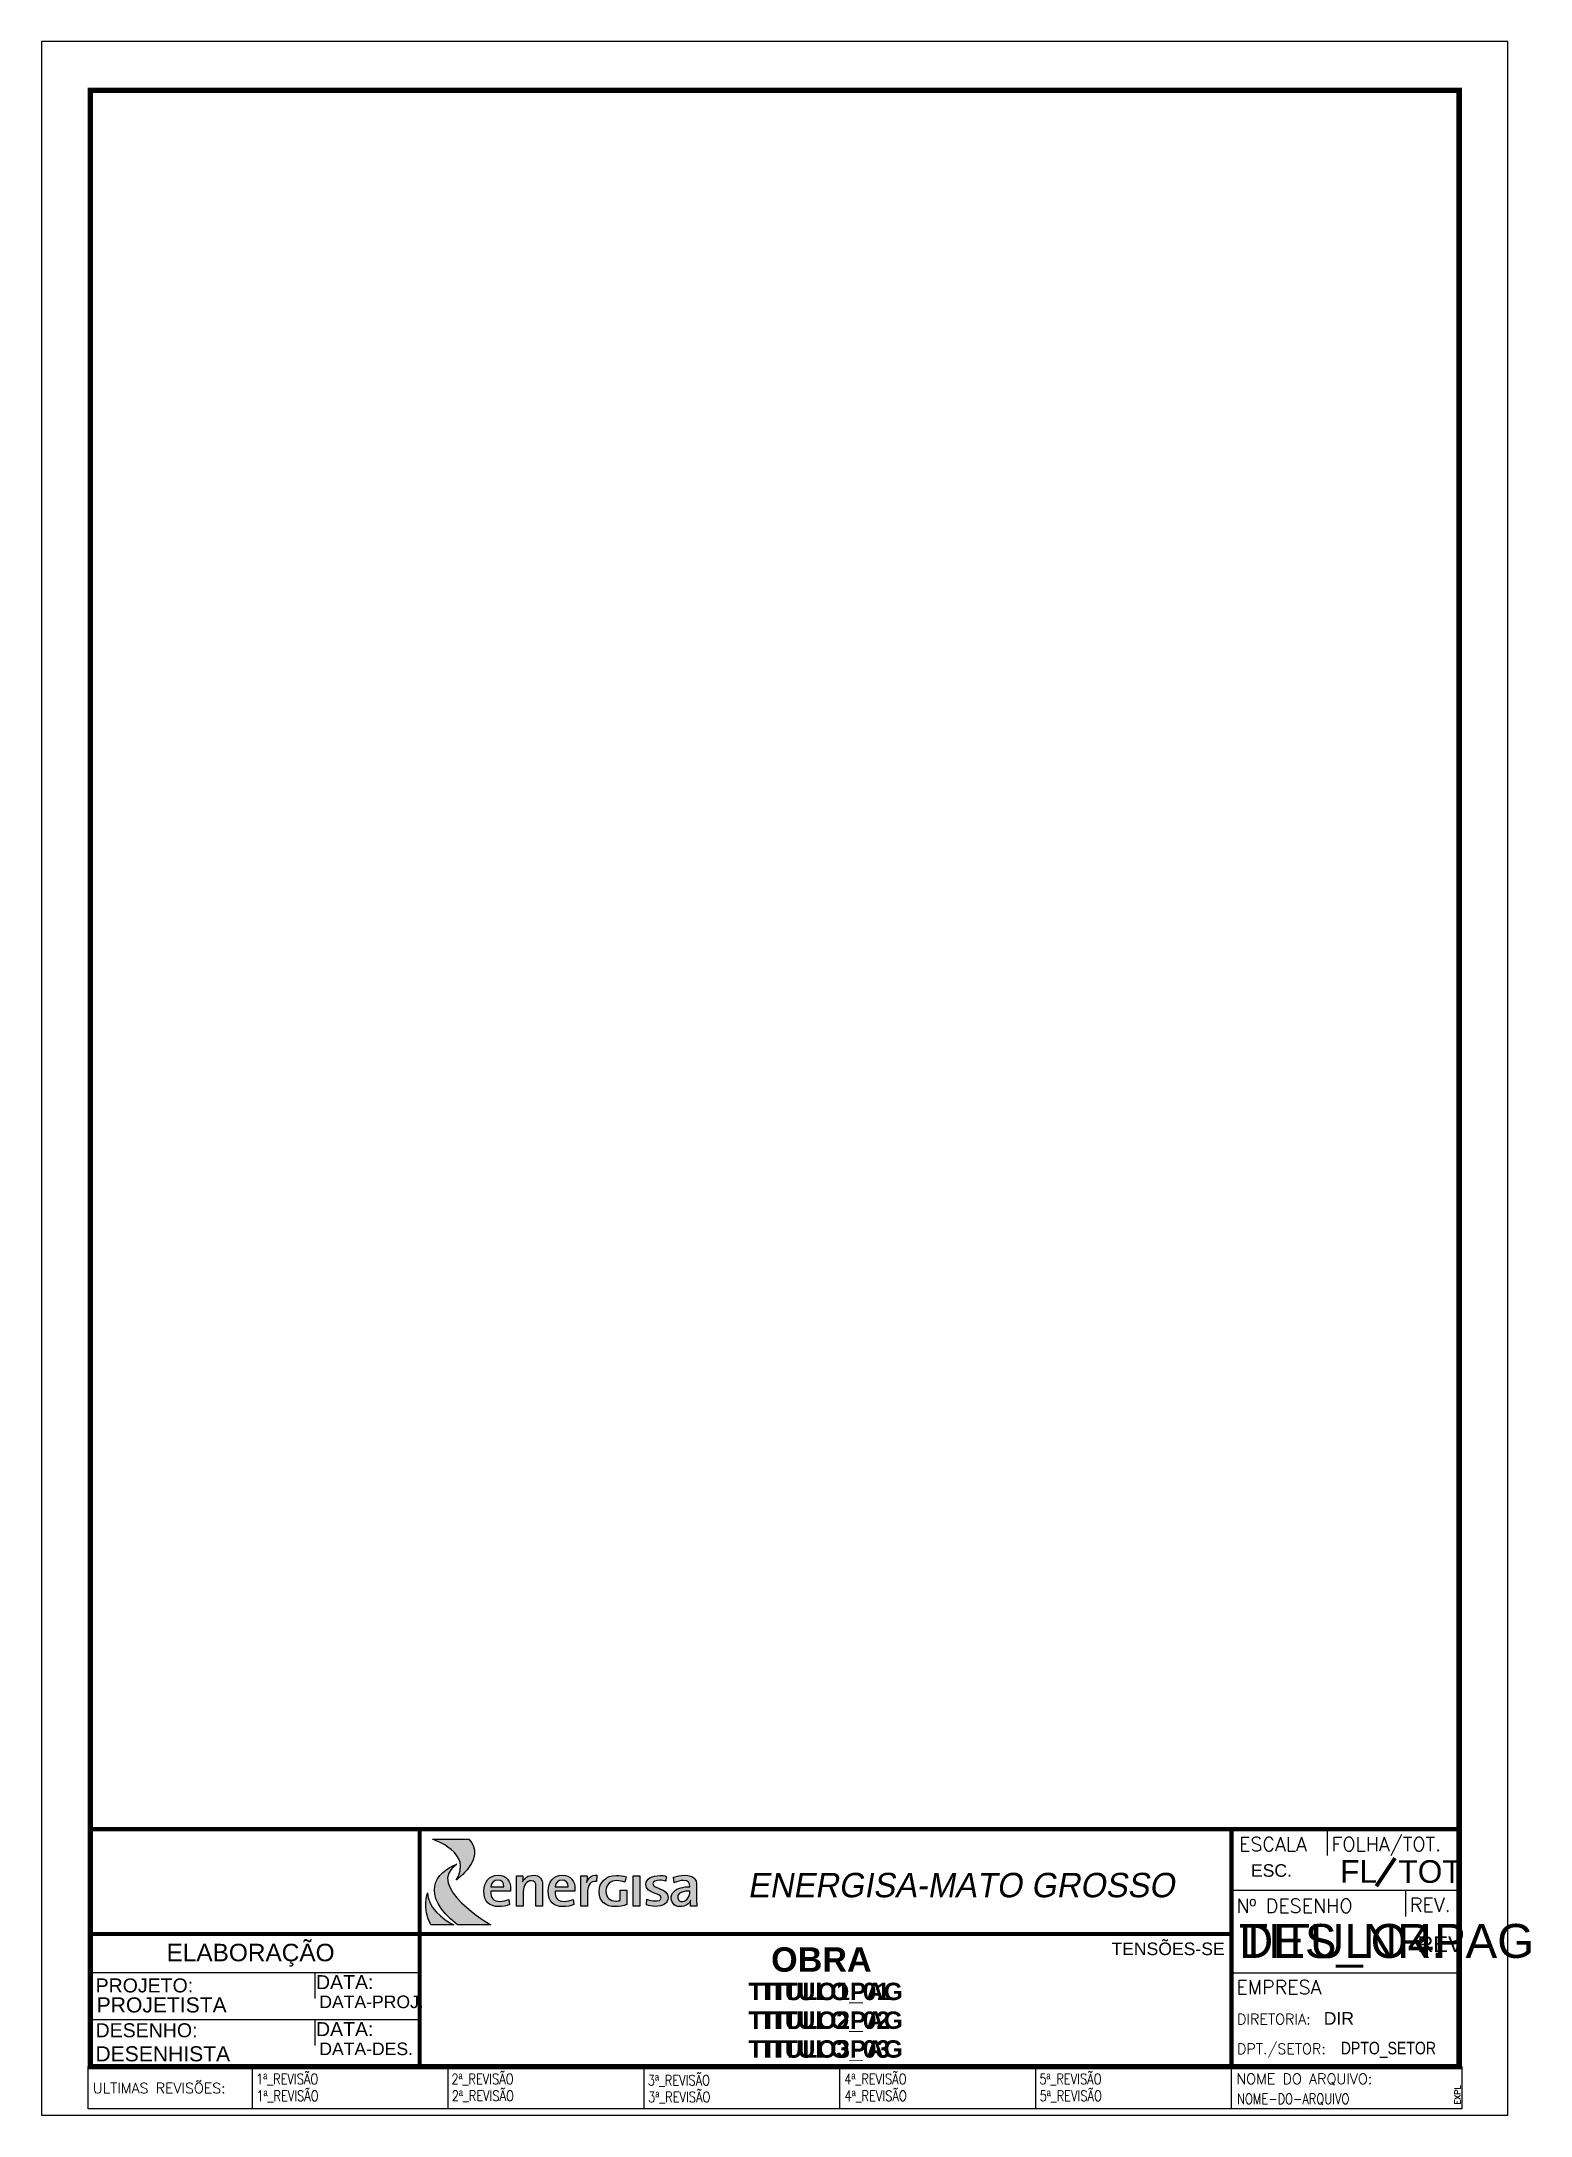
# Model space of a CAD drawing. Header units: millimetres. Extents: x 2398 to 2611, y 881 to 1178.
import ezdxf
from ezdxf.enums import TextEntityAlignment as Align

# ---------------------------------------------------------------- set-up
doc = ezdxf.new("R2010")
doc.units = ezdxf.units.MM
doc.layers.add('-1', color=7, linetype='Continuous')
doc.layers.add('1', color=7, linetype='Continuous')
doc.styles.add('ARIAL', font='arial.ttf')
doc.styles.add('FMT-FONTE-REDE', font='', dxfattribs={"oblique": 10})
doc.styles.add('NOME', font='swissi.ttf')
doc.styles.add('ROMANS', font='romans')
doc.styles.add('SANSSERIFBOLD', font='sasb____.pfb')
doc.styles.get('FMT-FONTE-REDE').set_extended_font_data('FrutigerExt-Bol')

msp = doc.modelspace()

# ---------------------------------------------------------------- hatches: boundary and pattern name
at = {"true_color": 0x0099cc}
h = msp.add_hatch(color=142, dxfattribs=at)
edge = h.paths.add_edge_path()
edge.add_spline(control_points=[(2459.27, 920.7), (2456.44, 920.7), (2454.05, 920.7), (2454.05, 920.7), (2454.05, 920.7), (2454.05, 920.7), (2460.03, 918.78), (2457.43, 914.87), (2457.43, 914.87), (2457.43, 914.87), (2461.86, 917.9), (2459.27, 920.7)], knot_values=[0, 0, 0, 0, 0.25, 0.25, 0.25, 0.2501, 0.5, 0.5, 0.5, 0.5001, 1, 1, 1, 1], degree=3, periodic=0)
at = {"true_color": 0xff7f00}
h = msp.add_hatch(color=30, dxfattribs=at)
edge = h.paths.add_edge_path()
edge.add_spline(control_points=[(2457.52, 917.15), (2454.57, 915.96), (2452.05, 912.85), (2457.65, 908.45), (2457.65, 908.45), (2457.65, 908.45), (2462.41, 908.45), (2462.41, 908.45), (2462.41, 908.45), (2462.41, 908.45), (2452.82, 913.97), (2457.52, 917.15)], knot_values=[0, 0, 0, 0, 0.25, 0.25, 0.25, 0.2501, 0.5, 0.5, 0.5, 0.5001, 1, 1, 1, 1], degree=3, periodic=0)
at = {"true_color": 0x0099cc}
h = msp.add_hatch(color=142, dxfattribs=at)
edge = h.paths.add_edge_path()
edge.add_spline(control_points=[(2463.44, 915.55), (2462.15, 915.55), (2461.42, 914.57), (2461.42, 913.27), (2461.42, 913.27), (2461.42, 911.75), (2462.17, 911.06), (2463.55, 911.06), (2463.55, 911.06), (2464.09, 911.06), (2464.64, 911.15), (2465.08, 911.34), (2465.08, 911.34), (2465.08, 911.34), (2464.99, 912.07), (2464.99, 912.07), (2464.99, 912.07), (2464.63, 911.9), (2464.16, 911.8), (2463.7, 911.8), (2463.7, 911.8), (2462.82, 911.8), (2462.37, 912.25), (2462.39, 913.25), (2462.39, 913.25), (2462.39, 913.25), (2465.22, 913.25), (2465.22, 913.25), (2465.22, 913.25), (2465.23, 913.41), (2465.24, 913.56), (2465.24, 913.68), (2465.24, 913.68), (2465.24, 914.7), (2464.7, 915.55), (2463.44, 915.55)], knot_values=[0, 0, 0, 0, 0.1, 0.1, 0.1, 0.1001, 0.2, 0.2, 0.2, 0.2001, 0.3, 0.3, 0.3, 0.3001, 0.4, 0.4, 0.4, 0.4001, 0.5, 0.5, 0.5, 0.5001, 0.6, 0.6, 0.6, 0.6001, 0.7, 0.7, 0.7, 0.7001, 0.8, 0.8, 0.8, 0.8001, 1, 1, 1, 1], degree=3, periodic=0)
edge = h.paths.add_edge_path(flags=16)
edge.add_spline(control_points=[(2462.41, 913.9), (2462.49, 914.48), (2462.87, 914.86), (2463.4, 914.86), (2463.4, 914.86), (2463.96, 914.86), (2464.31, 914.49), (2464.29, 913.9), (2464.29, 913.9), (2464.29, 913.9), (2462.41, 913.9), (2462.41, 913.9)], knot_values=[0, 0, 0, 0, 0.25, 0.25, 0.25, 0.2501, 0.5, 0.5, 0.5, 0.5001, 1, 1, 1, 1], degree=3, periodic=0)
h = msp.add_hatch(color=142, dxfattribs=at)
edge = h.paths.add_edge_path()
edge.add_spline(control_points=[(2468.49, 915.55), (2467.74, 915.55), (2467.21, 915.16), (2466.95, 914.61), (2466.95, 914.61), (2466.95, 914.61), (2466.94, 914.62), (2466.94, 914.62), (2466.94, 914.62), (2466.99, 914.86), (2467, 915.23), (2467, 915.46), (2467, 915.46), (2467, 915.46), (2466.1, 915.46), (2466.1, 915.46), (2466.1, 915.46), (2466.1, 915.46), (2466.1, 911.14), (2466.1, 911.14), (2466.1, 911.14), (2466.1, 911.14), (2467.05, 911.14), (2467.05, 911.14), (2467.05, 911.14), (2467.05, 911.14), (2467.05, 913.23), (2467.05, 913.23), (2467.05, 913.23), (2467.05, 914.09), (2467.54, 914.77), (2468.21, 914.77), (2468.21, 914.77), (2468.71, 914.77), (2468.86, 914.46), (2468.86, 913.92), (2468.86, 913.92), (2468.86, 913.92), (2468.86, 911.14), (2468.86, 911.14), (2468.86, 911.14), (2468.86, 911.14), (2469.81, 911.14), (2469.81, 911.14), (2469.81, 911.14), (2469.81, 911.14), (2469.81, 914.16), (2469.81, 914.16), (2469.81, 914.16), (2469.81, 914.93), (2469.5, 915.55), (2468.49, 915.55)], knot_values=[0, 0, 0, 0, 0.071429, 0.071429, 0.071429, 0.071529, 0.142857, 0.142857, 0.142857, 0.142957, 0.214286, 0.214286, 0.214286, 0.214386, 0.285714, 0.285714, 0.285714, 0.285815, 0.357143, 0.357143, 0.357143, 0.357243, 0.428571, 0.428571, 0.428571, 0.428672, 0.5, 0.5, 0.5, 0.5001, 0.571429, 0.571429, 0.571429, 0.571529, 0.642857, 0.642857, 0.642857, 0.642957, 0.714286, 0.714286, 0.714286, 0.714386, 0.785714, 0.785714, 0.785714, 0.785815, 0.857143, 0.857143, 0.857143, 0.857243, 1, 1, 1, 1], degree=3, periodic=0)
h = msp.add_hatch(color=142, dxfattribs=at)
edge = h.paths.add_edge_path()
edge.add_spline(control_points=[(2472.64, 915.55), (2471.35, 915.55), (2470.62, 914.57), (2470.62, 913.27), (2470.62, 913.27), (2470.62, 911.75), (2471.37, 911.06), (2472.75, 911.06), (2472.75, 911.06), (2473.3, 911.06), (2473.84, 911.15), (2474.28, 911.34), (2474.28, 911.34), (2474.28, 911.34), (2474.19, 912.07), (2474.19, 912.07), (2474.19, 912.07), (2473.83, 911.9), (2473.36, 911.8), (2472.9, 911.8), (2472.9, 911.8), (2472.02, 911.8), (2471.57, 912.25), (2471.6, 913.25), (2471.6, 913.25), (2471.6, 913.25), (2474.42, 913.25), (2474.42, 913.25), (2474.42, 913.25), (2474.43, 913.41), (2474.44, 913.56), (2474.44, 913.68), (2474.44, 913.68), (2474.44, 914.7), (2473.9, 915.55), (2472.64, 915.55)], knot_values=[0, 0, 0, 0, 0.1, 0.1, 0.1, 0.1001, 0.2, 0.2, 0.2, 0.2001, 0.3, 0.3, 0.3, 0.3001, 0.4, 0.4, 0.4, 0.4001, 0.5, 0.5, 0.5, 0.5001, 0.6, 0.6, 0.6, 0.6001, 0.7, 0.7, 0.7, 0.7001, 0.8, 0.8, 0.8, 0.8001, 1, 1, 1, 1], degree=3, periodic=0)
edge = h.paths.add_edge_path(flags=16)
edge.add_spline(control_points=[(2471.61, 913.9), (2471.69, 914.48), (2472.07, 914.86), (2472.6, 914.86), (2472.6, 914.86), (2473.16, 914.86), (2473.51, 914.49), (2473.49, 913.9), (2473.49, 913.9), (2473.49, 913.9), (2471.61, 913.9), (2471.61, 913.9)], knot_values=[0, 0, 0, 0, 0.25, 0.25, 0.25, 0.2501, 0.5, 0.5, 0.5, 0.5001, 1, 1, 1, 1], degree=3, periodic=0)
h = msp.add_hatch(color=142, dxfattribs=at)
edge = h.paths.add_edge_path()
edge.add_spline(control_points=[(2476.13, 914.5), (2476.13, 914.5), (2476.12, 914.5), (2476.12, 914.5), (2476.12, 914.5), (2476.18, 914.83), (2476.21, 915.22), (2476.21, 915.46), (2476.21, 915.46), (2476.21, 915.46), (2475.3, 915.46), (2475.3, 915.46), (2475.3, 915.46), (2475.3, 915.46), (2475.3, 911.14), (2475.3, 911.14), (2475.3, 911.14), (2475.3, 911.14), (2476.25, 911.14), (2476.25, 911.14), (2476.25, 911.14), (2476.25, 911.14), (2476.25, 912.9), (2476.25, 912.9), (2476.25, 912.9), (2476.25, 914.19), (2476.68, 914.79), (2477.56, 914.63), (2477.56, 914.63), (2477.56, 914.63), (2477.6, 915.55), (2477.6, 915.55), (2477.6, 915.55), (2476.78, 915.62), (2476.33, 915.09), (2476.13, 914.5)], knot_values=[0, 0, 0, 0, 0.1, 0.1, 0.1, 0.1001, 0.2, 0.2, 0.2, 0.2001, 0.3, 0.3, 0.3, 0.3001, 0.4, 0.4, 0.4, 0.4001, 0.5, 0.5, 0.5, 0.5001, 0.6, 0.6, 0.6, 0.6001, 0.7, 0.7, 0.7, 0.7001, 0.8, 0.8, 0.8, 0.8001, 1, 1, 1, 1], degree=3, periodic=0)
h = msp.add_hatch(color=142, dxfattribs=at)
edge = h.paths.add_edge_path()
edge.add_spline(control_points=[(2480.95, 911.93), (2480.76, 911.88), (2480.53, 911.85), (2480.3, 911.85), (2480.3, 911.85), (2479.47, 911.85), (2478.9, 912.35), (2478.9, 913.28), (2478.9, 913.28), (2478.9, 914.27), (2479.57, 914.78), (2480.4, 914.78), (2480.4, 914.78), (2480.83, 914.78), (2481.23, 914.7), (2481.62, 914.54), (2481.62, 914.54), (2481.62, 914.54), (2481.78, 915.33), (2481.78, 915.33), (2481.78, 915.33), (2481.32, 915.46), (2480.86, 915.53), (2480.39, 915.53), (2480.39, 915.53), (2478.84, 915.53), (2477.91, 914.51), (2477.91, 913.21), (2477.91, 913.21), (2477.91, 911.79), (2478.88, 911.05), (2480.22, 911.05), (2480.22, 911.05), (2480.83, 911.05), (2481.36, 911.15), (2481.88, 911.34), (2481.88, 911.34), (2481.88, 911.34), (2481.88, 913.39), (2481.88, 913.39), (2481.88, 913.39), (2481.88, 913.39), (2480.95, 913.39), (2480.95, 913.39), (2480.95, 913.39), (2480.95, 913.39), (2480.95, 911.93), (2480.95, 911.93)], knot_values=[0, 0, 0, 0, 0.076923, 0.076923, 0.076923, 0.077023, 0.153846, 0.153846, 0.153846, 0.153946, 0.230769, 0.230769, 0.230769, 0.230869, 0.307692, 0.307692, 0.307692, 0.307793, 0.384615, 0.384615, 0.384615, 0.384716, 0.461538, 0.461538, 0.461538, 0.461639, 0.538462, 0.538462, 0.538462, 0.538562, 0.615385, 0.615385, 0.615385, 0.615485, 0.692308, 0.692308, 0.692308, 0.692408, 0.769231, 0.769231, 0.769231, 0.769331, 0.846154, 0.846154, 0.846154, 0.846254, 1, 1, 1, 1], degree=3, periodic=0)
h = msp.add_hatch(color=142, dxfattribs=at)
edge = h.paths.add_edge_path()
edge.add_spline(control_points=[(2482.78, 911.14), (2482.78, 911.14), (2483.74, 911.14), (2483.74, 911.14), (2483.74, 911.14), (2483.74, 911.14), (2483.74, 915.46), (2483.74, 915.46), (2483.74, 915.46), (2483.74, 915.46), (2482.78, 915.46), (2482.78, 915.46), (2482.78, 915.46), (2482.78, 915.46), (2482.78, 911.14), (2482.78, 911.14)], knot_values=[0, 0, 0, 0, 0.2, 0.2, 0.2, 0.2001, 0.4, 0.4, 0.4, 0.4001, 0.6, 0.6, 0.6, 0.6001, 1, 1, 1, 1], degree=3, periodic=0)
h = msp.add_hatch(color=142, dxfattribs=at)
edge = h.paths.add_edge_path()
edge.add_spline(control_points=[(2485.62, 914.35), (2485.62, 914.68), (2486.07, 914.83), (2486.6, 914.83), (2486.6, 914.83), (2486.89, 914.83), (2487.2, 914.78), (2487.47, 914.68), (2487.47, 914.68), (2487.47, 914.68), (2487.51, 915.39), (2487.51, 915.39), (2487.51, 915.39), (2487.29, 915.48), (2486.94, 915.52), (2486.68, 915.51), (2486.68, 915.51), (2485.46, 915.51), (2484.63, 915), (2484.62, 914.27), (2484.62, 914.27), (2484.62, 912.79), (2486.79, 913.12), (2486.78, 912.27), (2486.78, 912.27), (2486.78, 911.92), (2486.46, 911.86), (2485.93, 911.86), (2485.93, 911.86), (2485.59, 911.85), (2485.05, 911.99), (2484.74, 912.12), (2484.74, 912.12), (2484.74, 912.12), (2484.71, 911.3), (2484.71, 911.3), (2484.71, 911.3), (2485, 911.18), (2485.55, 911.08), (2485.88, 911.08), (2485.88, 911.08), (2487.08, 911.08), (2487.79, 911.56), (2487.79, 912.35), (2487.79, 912.35), (2487.8, 913.77), (2485.61, 913.53), (2485.62, 914.35)], knot_values=[0, 0, 0, 0, 0.076923, 0.076923, 0.076923, 0.077023, 0.153846, 0.153846, 0.153846, 0.153946, 0.230769, 0.230769, 0.230769, 0.230869, 0.307692, 0.307692, 0.307692, 0.307793, 0.384615, 0.384615, 0.384615, 0.384716, 0.461538, 0.461538, 0.461538, 0.461639, 0.538462, 0.538462, 0.538462, 0.538562, 0.615385, 0.615385, 0.615385, 0.615485, 0.692308, 0.692308, 0.692308, 0.692408, 0.769231, 0.769231, 0.769231, 0.769331, 0.846154, 0.846154, 0.846154, 0.846254, 1, 1, 1, 1], degree=3, periodic=0)
h = msp.add_hatch(color=142, dxfattribs=at)
edge = h.paths.add_edge_path()
edge.add_spline(control_points=[(2491.9, 911.14), (2491.88, 911.5), (2491.88, 911.94), (2491.88, 912.32), (2491.88, 912.32), (2491.88, 912.32), (2491.88, 914.08), (2491.88, 914.08), (2491.88, 914.08), (2491.88, 914.97), (2491.5, 915.54), (2490.15, 915.54), (2490.15, 915.54), (2489.58, 915.54), (2489.03, 915.42), (2488.59, 915.26), (2488.59, 915.26), (2488.59, 915.26), (2488.68, 914.47), (2488.68, 914.47), (2488.68, 914.47), (2489.05, 914.69), (2489.59, 914.81), (2490, 914.81), (2490, 914.81), (2490.69, 914.81), (2490.92, 914.45), (2490.92, 913.91), (2490.92, 913.91), (2490, 913.91), (2489.1, 913.69), (2488.64, 913.23), (2488.64, 913.23), (2488.51, 913.1), (2488.42, 912.97), (2488.34, 912.8), (2488.34, 912.8), (2488.12, 912.32), (2488.27, 911.87), (2488.47, 911.58), (2488.47, 911.58), (2488.74, 911.18), (2489.05, 911.04), (2489.55, 911.05), (2489.55, 911.05), (2490.25, 911.06), (2490.81, 911.43), (2491.02, 911.94), (2491.02, 911.94), (2491.02, 911.94), (2491.03, 911.94), (2491.03, 911.94), (2491.03, 911.94), (2490.99, 911.7), (2490.98, 911.41), (2490.98, 911.14), (2490.98, 911.14), (2490.98, 911.14), (2491.9, 911.14), (2491.9, 911.14)], knot_values=[0, 0, 0, 0, 0.0625, 0.0625, 0.0625, 0.0626, 0.125, 0.125, 0.125, 0.1251, 0.1875, 0.1875, 0.1875, 0.1876, 0.25, 0.25, 0.25, 0.2501, 0.3125, 0.3125, 0.3125, 0.3126, 0.375, 0.375, 0.375, 0.3751, 0.4375, 0.4375, 0.4375, 0.4376, 0.5, 0.5, 0.5, 0.5001, 0.5625, 0.5625, 0.5625, 0.5626, 0.625, 0.625, 0.625, 0.6251, 0.6875, 0.6875, 0.6875, 0.6876, 0.75, 0.75, 0.75, 0.7501, 0.8125, 0.8125, 0.8125, 0.8126, 0.875, 0.875, 0.875, 0.8751, 1, 1, 1, 1], degree=3, periodic=0)
edge = h.paths.add_edge_path(flags=16)
edge.add_spline(control_points=[(2490.92, 913.2), (2490.92, 912.59), (2490.49, 911.78), (2489.84, 911.78), (2489.84, 911.78), (2489.68, 911.78), (2489.55, 911.8), (2489.46, 911.85), (2489.46, 911.85), (2489.21, 911.98), (2488.97, 912.6), (2489.44, 912.97), (2489.44, 912.97), (2489.56, 913.06), (2489.74, 913.13), (2489.94, 913.18), (2489.94, 913.18), (2490.15, 913.24), (2490.46, 913.29), (2490.92, 913.29), (2490.92, 913.29), (2490.92, 913.29), (2490.92, 913.2), (2490.92, 913.2)], knot_values=[0, 0, 0, 0, 0.142857, 0.142857, 0.142857, 0.142957, 0.285714, 0.285714, 0.285714, 0.285815, 0.428571, 0.428571, 0.428571, 0.428672, 0.571429, 0.571429, 0.571429, 0.571529, 0.714286, 0.714286, 0.714286, 0.714386, 1, 1, 1, 1], degree=3, periodic=0)
at = {"true_color": 0xff7f00}
h = msp.add_hatch(color=30, dxfattribs=at)
edge = h.paths.add_edge_path()
edge.add_spline(control_points=[(2453.35, 913.01), (2453.35, 913.01), (2452.48, 910.82), (2453.83, 908.45), (2453.83, 908.45), (2453.83, 908.45), (2457.1, 908.45), (2457.1, 908.45), (2457.1, 908.45), (2455.46, 909.17), (2453.29, 911.17), (2453.35, 913.01)], knot_values=[0, 0, 0, 0, 0.25, 0.25, 0.25, 0.2501, 0.5, 0.5, 0.5, 0.5001, 1, 1, 1, 1], degree=3, periodic=0)

# ---------------------------------------------------------------- linework, layer by layer
at = {"layer": '-1', "lineweight": 80}
msp.add_line((2589.25, 914), (2591.93, 917.98), dxfattribs=at)
for p, q in [((2398.06, 1178.14), (2398.06, 881.14)), ((2608.06, 1178.14), (2398.06, 1178.14)), ((2608.06, 881.14), (2608.06, 1178.14)), ((2582.18, 922.14), (2582.18, 918.39)), ((2568.47, 913.42), (2601.06, 913.42)), ((2593.4, 913.42), (2593.4, 909.66)), ((2405.13, 901.63), (2452.29, 901.63)), ((2437.2, 901.63), (2437.2, 897.88)), ((2568.47, 901.55), (2601.06, 901.55)), ((2405.06, 894.9), (2452.22, 894.9)), ((2405.13, 894.9), (2452.29, 894.9)), ((2437.2, 894.9), (2437.2, 891.15)), ((2568.47, 888.14), (2601.06, 888.14)), ((2568.47, 882.12), (2568.47, 888.14)), ((2601.46, 888.14), (2601.46, 882.12)), ((2601.46, 888.14), (2601.46, 882.12)), ((2601.46, 888.14), (2601.46, 882.12)), ((2608.06, 881.14), (2398.06, 881.14))]:
    msp.add_line(p, q)
at = {"ltscale": 0.25}
for p, q in [((2601.46, 888.14), (2404.76, 888.14)), ((2404.76, 882.12), (2404.76, 888.14)), ((2428.26, 882.12), (2428.26, 888.14)), ((2456.3, 882.12), (2456.3, 888.14)), ((2484.35, 882.12), (2484.35, 888.14)), ((2512.39, 882.12), (2512.39, 888.14)), ((2540.43, 882.12), (2540.43, 888.14)), ((2568.47, 882.12), (2568.47, 887.71)), ((2601.46, 882.12), (2404.76, 882.12))]:
    msp.add_line(p, q, dxfattribs=at)
at = {"const_width": 0.8}
msp.add_lwpolyline([(2405.06, 888.14), (2601.06, 888.14), (2601.06, 1171.14), (2405.06, 1171.14)], close=True, dxfattribs=at)
at = {"const_width": 0.6}
for points in [[(2405.06, 888.14), (2405.06, 922.14), (2601.06, 922.14)], [(2452.22, 922.14), (2452.22, 907.14)], [(2568.47, 888.14), (2568.47, 922.14)], [(2601.16, 888.16), (2601.16, 922.44)], [(2405.06, 907.14), (2568.47, 907.14)], [(2452.22, 907.14), (2452.22, 888.14)]]:
    msp.add_lwpolyline(points, dxfattribs=at)
at = {"color": 142, "true_color": 0x0099cc}
for points, knots in [([(2459.27, 920.7), (2456.44, 920.7), (2454.05, 920.7), (2454.05, 920.7), (2454.05, 920.7), (2454.05, 920.7), (2460.03, 918.78), (2457.43, 914.87), (2457.43, 914.87), (2457.43, 914.87), (2461.86, 917.9), (2459.27, 920.7)], [0, 0, 0, 0, 0.25, 0.25, 0.25, 0.25, 0.5, 0.5, 0.5, 0.5, 1, 1, 1, 1]), ([(2463.44, 915.55), (2462.15, 915.55), (2461.42, 914.57), (2461.42, 913.27), (2461.42, 913.27), (2461.42, 911.75), (2462.17, 911.06), (2463.55, 911.06), (2463.55, 911.06), (2464.09, 911.06), (2464.64, 911.15), (2465.08, 911.34), (2465.08, 911.34), (2465.08, 911.34), (2464.99, 912.07), (2464.99, 912.07), (2464.99, 912.07), (2464.63, 911.9), (2464.16, 911.8), (2463.7, 911.8), (2463.7, 911.8), (2462.82, 911.8), (2462.37, 912.25), (2462.39, 913.25), (2462.39, 913.25), (2462.39, 913.25), (2465.22, 913.25), (2465.22, 913.25), (2465.22, 913.25), (2465.23, 913.41), (2465.24, 913.56), (2465.24, 913.68), (2465.24, 913.68), (2465.24, 914.7), (2464.7, 915.55), (2463.44, 915.55)], [0, 0, 0, 0, 0.1, 0.1, 0.1, 0.1, 0.2, 0.2, 0.2, 0.2, 0.3, 0.3, 0.3, 0.3, 0.4, 0.4, 0.4, 0.4, 0.5, 0.5, 0.5, 0.5, 0.6, 0.6, 0.6, 0.6, 0.7, 0.7, 0.7, 0.7, 0.8, 0.8, 0.8, 0.8, 1, 1, 1, 1]), ([(2462.41, 913.9), (2462.49, 914.48), (2462.87, 914.86), (2463.4, 914.86), (2463.4, 914.86), (2463.96, 914.86), (2464.31, 914.49), (2464.29, 913.9), (2464.29, 913.9), (2464.29, 913.9), (2462.41, 913.9), (2462.41, 913.9)], [0, 0, 0, 0, 0.25, 0.25, 0.25, 0.25, 0.5, 0.5, 0.5, 0.5, 1, 1, 1, 1]), ([(2468.49, 915.55), (2467.74, 915.55), (2467.21, 915.16), (2466.95, 914.61), (2466.95, 914.61), (2466.95, 914.61), (2466.94, 914.62), (2466.94, 914.62), (2466.94, 914.62), (2466.99, 914.86), (2467, 915.23), (2467, 915.46), (2467, 915.46), (2467, 915.46), (2466.1, 915.46), (2466.1, 915.46), (2466.1, 915.46), (2466.1, 915.46), (2466.1, 911.14), (2466.1, 911.14), (2466.1, 911.14), (2466.1, 911.14), (2467.05, 911.14), (2467.05, 911.14), (2467.05, 911.14), (2467.05, 911.14), (2467.05, 913.23), (2467.05, 913.23), (2467.05, 913.23), (2467.05, 914.09), (2467.54, 914.77), (2468.21, 914.77), (2468.21, 914.77), (2468.71, 914.77), (2468.86, 914.46), (2468.86, 913.92), (2468.86, 913.92), (2468.86, 913.92), (2468.86, 911.14), (2468.86, 911.14), (2468.86, 911.14), (2468.86, 911.14), (2469.81, 911.14), (2469.81, 911.14), (2469.81, 911.14), (2469.81, 911.14), (2469.81, 914.16), (2469.81, 914.16), (2469.81, 914.16), (2469.81, 914.93), (2469.5, 915.55), (2468.49, 915.55)], [0, 0, 0, 0, 0.071429, 0.071429, 0.071429, 0.071429, 0.142857, 0.142857, 0.142857, 0.142857, 0.214286, 0.214286, 0.214286, 0.214286, 0.285714, 0.285714, 0.285714, 0.285714, 0.357143, 0.357143, 0.357143, 0.357143, 0.428571, 0.428571, 0.428571, 0.428571, 0.5, 0.5, 0.5, 0.5, 0.571429, 0.571429, 0.571429, 0.571429, 0.642857, 0.642857, 0.642857, 0.642857, 0.714286, 0.714286, 0.714286, 0.714286, 0.785714, 0.785714, 0.785714, 0.785714, 0.857143, 0.857143, 0.857143, 0.857143, 1, 1, 1, 1]), ([(2472.64, 915.55), (2471.35, 915.55), (2470.62, 914.57), (2470.62, 913.27), (2470.62, 913.27), (2470.62, 911.75), (2471.37, 911.06), (2472.75, 911.06), (2472.75, 911.06), (2473.3, 911.06), (2473.84, 911.15), (2474.28, 911.34), (2474.28, 911.34), (2474.28, 911.34), (2474.19, 912.07), (2474.19, 912.07), (2474.19, 912.07), (2473.83, 911.9), (2473.36, 911.8), (2472.9, 911.8), (2472.9, 911.8), (2472.02, 911.8), (2471.57, 912.25), (2471.6, 913.25), (2471.6, 913.25), (2471.6, 913.25), (2474.42, 913.25), (2474.42, 913.25), (2474.42, 913.25), (2474.43, 913.41), (2474.44, 913.56), (2474.44, 913.68), (2474.44, 913.68), (2474.44, 914.7), (2473.9, 915.55), (2472.64, 915.55)], [0, 0, 0, 0, 0.1, 0.1, 0.1, 0.1, 0.2, 0.2, 0.2, 0.2, 0.3, 0.3, 0.3, 0.3, 0.4, 0.4, 0.4, 0.4, 0.5, 0.5, 0.5, 0.5, 0.6, 0.6, 0.6, 0.6, 0.7, 0.7, 0.7, 0.7, 0.8, 0.8, 0.8, 0.8, 1, 1, 1, 1]), ([(2471.61, 913.9), (2471.69, 914.48), (2472.07, 914.86), (2472.6, 914.86), (2472.6, 914.86), (2473.16, 914.86), (2473.51, 914.49), (2473.49, 913.9), (2473.49, 913.9), (2473.49, 913.9), (2471.61, 913.9), (2471.61, 913.9)], [0, 0, 0, 0, 0.25, 0.25, 0.25, 0.25, 0.5, 0.5, 0.5, 0.5, 1, 1, 1, 1]), ([(2476.13, 914.5), (2476.13, 914.5), (2476.12, 914.5), (2476.12, 914.5), (2476.12, 914.5), (2476.18, 914.83), (2476.21, 915.22), (2476.21, 915.46), (2476.21, 915.46), (2476.21, 915.46), (2475.3, 915.46), (2475.3, 915.46), (2475.3, 915.46), (2475.3, 915.46), (2475.3, 911.14), (2475.3, 911.14), (2475.3, 911.14), (2475.3, 911.14), (2476.25, 911.14), (2476.25, 911.14), (2476.25, 911.14), (2476.25, 911.14), (2476.25, 912.9), (2476.25, 912.9), (2476.25, 912.9), (2476.25, 914.19), (2476.68, 914.79), (2477.56, 914.63), (2477.56, 914.63), (2477.56, 914.63), (2477.6, 915.55), (2477.6, 915.55), (2477.6, 915.55), (2476.78, 915.62), (2476.33, 915.09), (2476.13, 914.5)], [0, 0, 0, 0, 0.1, 0.1, 0.1, 0.1, 0.2, 0.2, 0.2, 0.2, 0.3, 0.3, 0.3, 0.3, 0.4, 0.4, 0.4, 0.4, 0.5, 0.5, 0.5, 0.5, 0.6, 0.6, 0.6, 0.6, 0.7, 0.7, 0.7, 0.7, 0.8, 0.8, 0.8, 0.8, 1, 1, 1, 1]), ([(2480.95, 911.93), (2480.76, 911.88), (2480.53, 911.85), (2480.3, 911.85), (2480.3, 911.85), (2479.47, 911.85), (2478.9, 912.35), (2478.9, 913.28), (2478.9, 913.28), (2478.9, 914.27), (2479.57, 914.78), (2480.4, 914.78), (2480.4, 914.78), (2480.83, 914.78), (2481.23, 914.7), (2481.62, 914.54), (2481.62, 914.54), (2481.62, 914.54), (2481.78, 915.33), (2481.78, 915.33), (2481.78, 915.33), (2481.32, 915.46), (2480.86, 915.53), (2480.39, 915.53), (2480.39, 915.53), (2478.84, 915.53), (2477.91, 914.51), (2477.91, 913.21), (2477.91, 913.21), (2477.91, 911.79), (2478.88, 911.05), (2480.22, 911.05), (2480.22, 911.05), (2480.83, 911.05), (2481.36, 911.15), (2481.88, 911.34), (2481.88, 911.34), (2481.88, 911.34), (2481.88, 913.39), (2481.88, 913.39), (2481.88, 913.39), (2481.88, 913.39), (2480.95, 913.39), (2480.95, 913.39), (2480.95, 913.39), (2480.95, 913.39), (2480.95, 911.93), (2480.95, 911.93)], [0, 0, 0, 0, 0.076923, 0.076923, 0.076923, 0.076923, 0.153846, 0.153846, 0.153846, 0.153846, 0.230769, 0.230769, 0.230769, 0.230769, 0.307692, 0.307692, 0.307692, 0.307692, 0.384615, 0.384615, 0.384615, 0.384615, 0.461538, 0.461538, 0.461538, 0.461538, 0.538462, 0.538462, 0.538462, 0.538462, 0.615385, 0.615385, 0.615385, 0.615385, 0.692308, 0.692308, 0.692308, 0.692308, 0.769231, 0.769231, 0.769231, 0.769231, 0.846154, 0.846154, 0.846154, 0.846154, 1, 1, 1, 1]), ([(2482.78, 911.14), (2482.78, 911.14), (2483.74, 911.14), (2483.74, 911.14), (2483.74, 911.14), (2483.74, 911.14), (2483.74, 915.46), (2483.74, 915.46), (2483.74, 915.46), (2483.74, 915.46), (2482.78, 915.46), (2482.78, 915.46), (2482.78, 915.46), (2482.78, 915.46), (2482.78, 911.14), (2482.78, 911.14)], [0, 0, 0, 0, 0.2, 0.2, 0.2, 0.2, 0.4, 0.4, 0.4, 0.4, 0.6, 0.6, 0.6, 0.6, 1, 1, 1, 1]), ([(2485.62, 914.35), (2485.62, 914.68), (2486.07, 914.83), (2486.6, 914.83), (2486.6, 914.83), (2486.89, 914.83), (2487.2, 914.78), (2487.47, 914.68), (2487.47, 914.68), (2487.47, 914.68), (2487.51, 915.39), (2487.51, 915.39), (2487.51, 915.39), (2487.29, 915.48), (2486.94, 915.52), (2486.68, 915.51), (2486.68, 915.51), (2485.46, 915.51), (2484.63, 915), (2484.62, 914.27), (2484.62, 914.27), (2484.62, 912.79), (2486.79, 913.12), (2486.78, 912.27), (2486.78, 912.27), (2486.78, 911.92), (2486.46, 911.86), (2485.93, 911.86), (2485.93, 911.86), (2485.59, 911.85), (2485.05, 911.99), (2484.74, 912.12), (2484.74, 912.12), (2484.74, 912.12), (2484.71, 911.3), (2484.71, 911.3), (2484.71, 911.3), (2485, 911.18), (2485.55, 911.08), (2485.88, 911.08), (2485.88, 911.08), (2487.08, 911.08), (2487.79, 911.56), (2487.79, 912.35), (2487.79, 912.35), (2487.8, 913.77), (2485.61, 913.53), (2485.62, 914.35)], [0, 0, 0, 0, 0.076923, 0.076923, 0.076923, 0.076923, 0.153846, 0.153846, 0.153846, 0.153846, 0.230769, 0.230769, 0.230769, 0.230769, 0.307692, 0.307692, 0.307692, 0.307692, 0.384615, 0.384615, 0.384615, 0.384615, 0.461538, 0.461538, 0.461538, 0.461538, 0.538462, 0.538462, 0.538462, 0.538462, 0.615385, 0.615385, 0.615385, 0.615385, 0.692308, 0.692308, 0.692308, 0.692308, 0.769231, 0.769231, 0.769231, 0.769231, 0.846154, 0.846154, 0.846154, 0.846154, 1, 1, 1, 1]), ([(2491.9, 911.14), (2491.88, 911.5), (2491.88, 911.94), (2491.88, 912.32), (2491.88, 912.32), (2491.88, 912.32), (2491.88, 914.08), (2491.88, 914.08), (2491.88, 914.08), (2491.88, 914.97), (2491.5, 915.54), (2490.15, 915.54), (2490.15, 915.54), (2489.58, 915.54), (2489.03, 915.42), (2488.59, 915.26), (2488.59, 915.26), (2488.59, 915.26), (2488.68, 914.47), (2488.68, 914.47), (2488.68, 914.47), (2489.05, 914.69), (2489.59, 914.81), (2490, 914.81), (2490, 914.81), (2490.69, 914.81), (2490.92, 914.45), (2490.92, 913.91), (2490.92, 913.91), (2490, 913.91), (2489.1, 913.69), (2488.64, 913.23), (2488.64, 913.23), (2488.51, 913.1), (2488.42, 912.97), (2488.34, 912.8), (2488.34, 912.8), (2488.12, 912.32), (2488.27, 911.87), (2488.47, 911.58), (2488.47, 911.58), (2488.74, 911.18), (2489.05, 911.04), (2489.55, 911.05), (2489.55, 911.05), (2490.25, 911.06), (2490.81, 911.43), (2491.02, 911.94), (2491.02, 911.94), (2491.02, 911.94), (2491.03, 911.94), (2491.03, 911.94), (2491.03, 911.94), (2490.99, 911.7), (2490.98, 911.41), (2490.98, 911.14), (2490.98, 911.14), (2490.98, 911.14), (2491.9, 911.14), (2491.9, 911.14)], [0, 0, 0, 0, 0.0625, 0.0625, 0.0625, 0.0625, 0.125, 0.125, 0.125, 0.125, 0.1875, 0.1875, 0.1875, 0.1875, 0.25, 0.25, 0.25, 0.25, 0.3125, 0.3125, 0.3125, 0.3125, 0.375, 0.375, 0.375, 0.375, 0.4375, 0.4375, 0.4375, 0.4375, 0.5, 0.5, 0.5, 0.5, 0.5625, 0.5625, 0.5625, 0.5625, 0.625, 0.625, 0.625, 0.625, 0.6875, 0.6875, 0.6875, 0.6875, 0.75, 0.75, 0.75, 0.75, 0.8125, 0.8125, 0.8125, 0.8125, 0.875, 0.875, 0.875, 0.875, 1, 1, 1, 1]), ([(2490.92, 913.2), (2490.92, 912.59), (2490.49, 911.78), (2489.84, 911.78), (2489.84, 911.78), (2489.68, 911.78), (2489.55, 911.8), (2489.46, 911.85), (2489.46, 911.85), (2489.21, 911.98), (2488.97, 912.6), (2489.44, 912.97), (2489.44, 912.97), (2489.56, 913.06), (2489.74, 913.13), (2489.94, 913.18), (2489.94, 913.18), (2490.15, 913.24), (2490.46, 913.29), (2490.92, 913.29), (2490.92, 913.29), (2490.92, 913.29), (2490.92, 913.2), (2490.92, 913.2)], [0, 0, 0, 0, 0.142857, 0.142857, 0.142857, 0.142857, 0.285714, 0.285714, 0.285714, 0.285714, 0.428571, 0.428571, 0.428571, 0.428571, 0.571429, 0.571429, 0.571429, 0.571429, 0.714286, 0.714286, 0.714286, 0.714286, 1, 1, 1, 1])]:
    msp.add_open_spline(points, degree=3, knots=knots, dxfattribs=at)
at = {"color": 30, "true_color": 0xff7f00}
msp.add_open_spline([(2457.52, 917.15), (2454.57, 915.96), (2452.05, 912.85), (2457.65, 908.45), (2457.65, 908.45), (2457.65, 908.45), (2462.41, 908.45), (2462.41, 908.45), (2462.41, 908.45), (2462.41, 908.45), (2452.82, 913.97), (2457.52, 917.15)], degree=3, knots=[0, 0, 0, 0, 0.25, 0.25, 0.25, 0.25, 0.5, 0.5, 0.5, 0.5, 1, 1, 1, 1], dxfattribs=at)
at = {"color": 30}
msp.add_open_spline([(2453.35, 913.01), (2453.35, 913.01), (2452.48, 910.82), (2453.83, 908.45), (2453.83, 908.45), (2453.83, 908.45), (2457.1, 908.45), (2457.1, 908.45), (2457.1, 908.45), (2455.46, 909.17), (2453.29, 911.17), (2453.35, 913.01)], degree=3, knots=[0, 0, 0, 0, 0.25, 0.25, 0.25, 0.25, 0.5, 0.5, 0.5, 0.5, 1, 1, 1, 1], dxfattribs=at)
at = {"layer": '1', "lineweight": 80}
msp.add_line((2589.25, 914), (2591.93, 917.98), dxfattribs=at)

# ---------------------------------------------------------------- texts
at = {"layer": '-1', "style": 'NOME', "flags": 4}
for tag, height, p in [('TOT', 3.24, (2592.38, 916.08)), ('TITULO4PAG', 4.86, (2569.55, 906.14))]:
    msp.add_attdef(tag, text='', height=height, dxfattribs=at).set_placement(p, align=Align.MIDDLE_LEFT)
msp.add_attdef('FL', text='', height=3.24, dxfattribs=at).set_placement((2589.31, 916.1), align=Align.MIDDLE_RIGHT)
at = {"layer": '-1', "flags": 4}
for tag, text, height, style, p in [('REV', '', 2.25, 'NOME', (2598.34, 905.68)), ('TITULO1PAG', 'DIAGRAMA DE INTERLIGAÇÃO', 2.5, 'SANSSERIFBOLD', (2510.34, 898.91)), ('TITULO2PAG', '', 2.5, 'SANSSERIFBOLD', (2510.34, 894.79)), ('TITULO3PAG', '', 2.5, 'SANSSERIFBOLD', (2510.34, 890.67))]:
    msp.add_attdef(tag, text=text, height=height, dxfattribs=dict(at, style=style)).set_placement(p, align=Align.MIDDLE_CENTER)
for s, height, style, p in [('ESCALA', 2, 'ROMANS', (2569.56, 919.01)), ('FOLHA/TOT.', 2, 'ROMANS', (2582.8, 919.01)), ('Nº DESENHO', 2, 'ROMANS', (2569.16, 910.15)), ('REV.', 2, 'ROMANS', (2594.02, 910.29)), ('PROJETO:', 2, 'ARIAL', (2405.81, 898.77)), ('DATA:', 2, 'ARIAL', (2437.37, 899.24)), ('EMPRESA', 2, 'ROMANS', (2569.16, 898.52)), ('DESENHO:', 2, 'ARIAL', (2405.81, 892.35)), ('DATA:', 2, 'ARIAL', (2437.37, 892.51)), ('DIRETORIA:', 1.5, 'ROMANS', (2569.26, 894.19)), ('DPT./SETOR:', 1.5, 'ROMANS', (2569.25, 889.95)), ('ULTIMAS REVISÕES:', 1.4893, 'ROMANS', (2405.41, 884.32)), ('NOME DO ARQUIVO:', 1.5, 'ROMANS', (2569.16, 885.65))]:
    msp.add_text(s, height=height, dxfattribs=dict(style=style)).set_placement(p)
at = {"style": 'FMT-FONTE-REDE', "oblique": 10}
msp.add_text('ENERGISA-MATO GROSSO', height=3.5, dxfattribs=at).set_placement((2529.74, 914.14), align=Align.MIDDLE_CENTER)
at = {"style": 'ARIAL'}
msp.add_text('ELABORAÇÃO', height=2.5, dxfattribs=at).set_placement((2428, 904.48), align=Align.MIDDLE_CENTER)
at = {"style": 'ROMANS'}
msp.add_text('EXPL', height=0.84, rotation=90, dxfattribs=at).set_placement((2601.25, 882.71))
at = {"style": 'NOME', "flags": 4}
for tag, text, height, p in [('ESC.', 'S/ESC.', 1.8, (2571.26, 916.23)), ('PROJETISTA', 'AWATECH', 2.16, (2405.97, 896.98)), ('DIR', '', 1.8, (2581.68, 895.05)), ('DESENHISTA', 'PAULO SNOWARESKI', 2.16, (2405.79, 889.98))]:
    msp.add_attdef(tag, text=text, height=height, dxfattribs=at).set_placement(p, align=Align.MIDDLE_LEFT)
msp.add_attdef('TENSÕES-SE', text='xxx/xx.x/xx.xKV', height=1.8, dxfattribs=at).set_placement((2567.49, 905.01), align=Align.MIDDLE_RIGHT)
at = {"style": 'SANSSERIFBOLD', "flags": 4}
msp.add_attdef('OBRA', text='SE XXX', height=3.5, dxfattribs=at).set_placement((2509.74, 903.48), align=Align.MIDDLE_CENTER)
at = {"style": 'NOME', "flags": 4}
for tag, p in [('DATA-PROJ.', (2437.85, 896.52)), ('DATA-DES.', (2437.85, 889.79))]:
    msp.add_attdef(tag, p, 'xxx/xxxx', height=1.8, dxfattribs=at)
at = {"width": 0.8, "flags": 4}
for tag, text, height, style, p in [('DPTO_SETOR', '', 1.8, 'NOME', (2584.12, 890.8)), ('1ª_REVISÃO', 'REV.0-EMISSÃO INICIAL-xx/xx/xxxx-AWATECH', 1.5, 'ROMANS', (2428.79, 886.36)), ('1ª_REVISÃO', 'xxx', 1.5, 'ROMANS', (2428.84, 883.95)), ('2ª_REVISÃO', 'XX', 1.5, 'ROMANS', (2456.76, 886.38)), ('2ª_REVISÃO', 'XX', 1.5, 'ROMANS', (2456.81, 883.97)), ('3ª_REVISÃO', 'XX', 1.5, 'ROMANS', (2484.89, 886.19)), ('4ª_REVISÃO', 'XX', 1.5, 'ROMANS', (2513.02, 886.36)), ('4ª_REVISÃO', 'XX', 1.5, 'ROMANS', (2513.06, 883.95)), ('5ª_REVISÃO', 'XX', 1.5, 'ROMANS', (2540.95, 886.36)), ('5ª_REVISÃO', 'XX', 1.5, 'ROMANS', (2541, 883.95)), ('3ª_REVISÃO', 'XX', 1.5, 'ROMANS', (2484.94, 883.79)), ('NOME-DO-ARQUIVO', 'XXX_EMT_SE-XXX_INTG_XXXXX_R0', 1.5, 'ROMANS', (2569.26, 883.54))]:
    msp.add_attdef(tag, text=text, height=height, dxfattribs=dict(at, style=style)).set_placement(p, align=Align.MIDDLE_LEFT)
at = {"layer": '1', "style": 'NOME', "flags": 4}
for tag, text, height, p in [('TOT', '', 3.24, (2592.38, 916.08)), ('DES_NR.', 'XXXXX', 4.86, (2569.55, 906.14))]:
    msp.add_attdef(tag, text=text, height=height, dxfattribs=at).set_placement(p, align=Align.MIDDLE_LEFT)
msp.add_attdef('FL', text='', height=3.24, dxfattribs=at).set_placement((2589.31, 916.1), align=Align.MIDDLE_RIGHT)
at = {"layer": '1', "flags": 4}
for tag, text, height, style, p in [('REV', '', 2.25, 'NOME', (2598.34, 905.68)), ('TITULO_01', 'DIAGRAMA DE INTERLIGAÇÃO', 2.5, 'SANSSERIFBOLD', (2510.34, 898.91)), ('TITULO_02', 'BAY XXX', 2.5, 'SANSSERIFBOLD', (2510.34, 894.79)), ('TITULO_03', 'EQUIPAMENTO XXX', 2.5, 'SANSSERIFBOLD', (2510.34, 890.67))]:
    msp.add_attdef(tag, text=text, height=height, dxfattribs=dict(at, style=style)).set_placement(p, align=Align.MIDDLE_CENTER)

doc.saveas('drawing.dxf')
